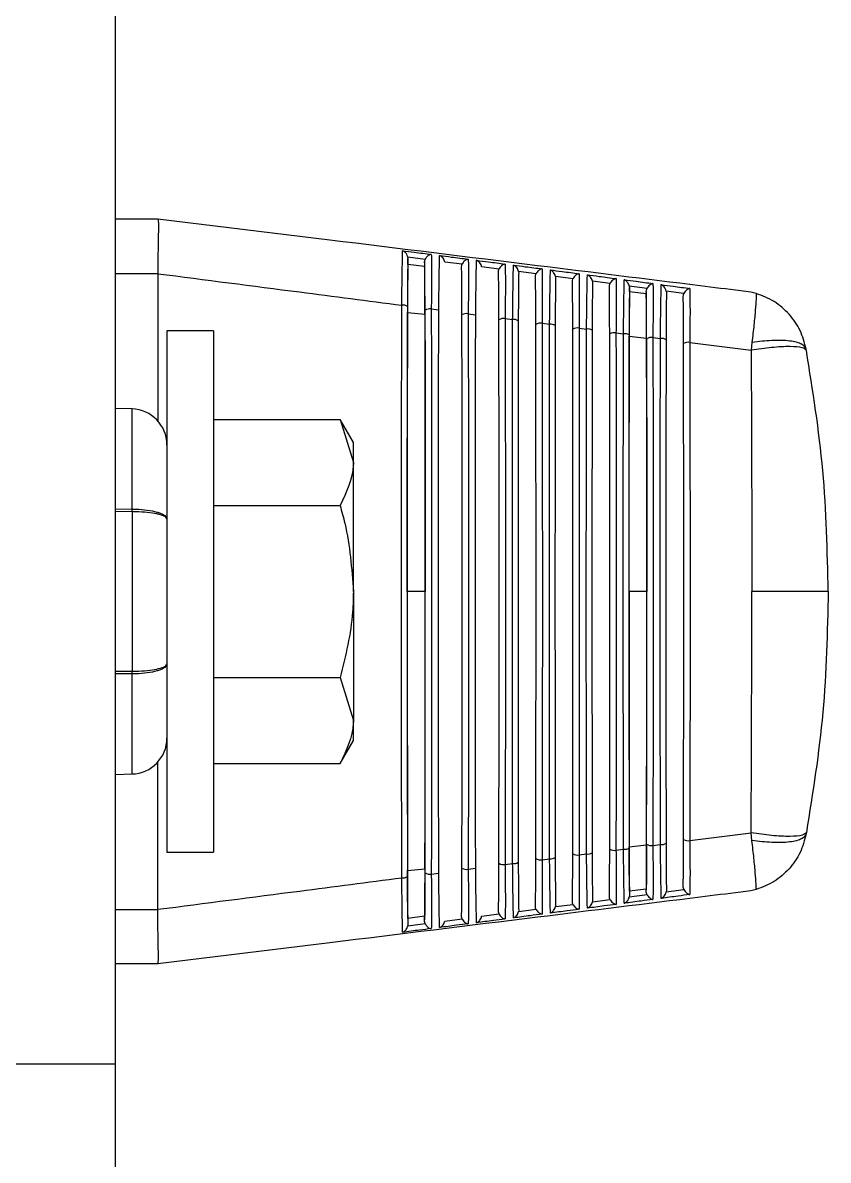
# Model space of a CAD drawing. Extents: x 8 to 113, y 1 to 87.
# Drawn here: x 110.706 to 112.058, y 35.864 to 37.773 of the extents above; entities that cross this region are included whole.
import ezdxf

# ---------------------------------------------------------------- set-up
doc = ezdxf.new("R2010")
doc.units = 0
doc.header["$MEASUREMENT"] = 0
doc.layers.add('OBJECT', color=7, linetype='CONTINUOUS')

msp = doc.modelspace()

# ---------------------------------------------------------------- linework, layer by layer
at = {"layer": 'OBJECT'}
for p, q in [((110.8607, 40.0032), (110.8607, 36.0256)), ((110.9327, 37.4432), (110.8607, 37.4432)), ((110.9327, 37.4432), (110.9327, 37.4432)), ((111.2213, 37.4078), (110.9327, 37.4432)), ((111.3811, 37.3754), (111.352, 37.3791)), ((111.3521, 37.3667), (111.3521, 37.3777)), ((111.3803, 37.3633), (111.3521, 37.3667)), ((111.3803, 37.3714), (111.3803, 37.3633)), ((111.4431, 37.3674), (111.414, 37.3711)), ((111.5052, 37.3593), (111.4759, 37.3631)), ((111.5672, 37.3512), (111.5379, 37.3551)), ((110.8607, 37.3517), (110.9327, 37.3517)), ((110.9327, 37.3517), (110.9327, 37.3515)), ((110.9327, 37.3515), (110.9327, 37.1042)), ((111.6293, 37.3431), (111.5999, 37.347)), ((111.6914, 37.3349), (111.6618, 37.3388)), ((111.7535, 37.3267), (111.7238, 37.3307)), ((111.7241, 37.3211), (111.7241, 37.3282)), ((111.7523, 37.3176), (111.7241, 37.3211)), ((111.7523, 37.3217), (111.7523, 37.3176)), ((111.8155, 37.3185), (111.7858, 37.3224)), ((111.9369, 37.3182), (111.9278, 37.3206)), ((111.9551, 37.3111), (111.9551, 37.3112)), ((111.3515, 37.2866), (111.3808, 37.2834)), ((111.3915, 37.2923), (111.404, 37.2907)), ((111.4535, 37.2843), (111.466, 37.2827)), ((111.5154, 37.2763), (111.528, 37.2747)), ((111.5774, 37.2683), (111.59, 37.2666)), ((111.6394, 37.2603), (111.652, 37.2586)), ((111.0257, 37.2557), (110.9477, 37.2557)), ((110.9477, 37.2557), (110.9477, 36.3807)), ((111.0257, 37.2557), (111.0257, 36.3807)), ((111.7014, 37.2522), (111.714, 37.2506)), ((111.7236, 37.2465), (111.7527, 37.2434)), ((111.7634, 37.2442), (111.776, 37.2426)), ((111.8254, 37.2362), (111.9283, 37.2229)), ((111.9297, 37.2361), (111.9283, 37.2229)), ((112.0211, 37.2225), (112.0206, 37.2249)), ((110.8893, 37.1245), (110.8607, 37.1252)), ((110.8893, 36.9565), (110.8893, 37.1245)), ((111.0257, 37.1069), (111.2384, 37.1069)), ((111.2607, 37.0682), (111.2384, 37.1069)), ((111.2384, 37.1069), (111.2607, 37.0347)), ((111.2607, 37.0347), (111.2607, 37.0682)), ((111.2607, 36.8182), (111.2607, 37.0347)), ((110.8607, 36.9567), (110.8893, 36.9565)), ((110.8893, 36.952), (110.8607, 36.9522)), ((110.8893, 36.952), (110.8893, 36.6845)), ((111.0257, 36.9626), (111.2384, 36.9626)), ((111.2607, 36.8182), (111.2607, 36.6017)), ((111.3813, 36.8182), (111.3511, 36.8182)), ((111.7531, 36.8182), (111.7233, 36.8182)), ((110.8607, 36.6843), (110.8893, 36.6845)), ((110.8893, 36.512), (110.8893, 36.6799)), ((111.0257, 36.6739), (111.2384, 36.6739)), ((111.2384, 36.6739), (111.2607, 36.6017)), ((111.2607, 36.5682), (111.2607, 36.6017)), ((111.2384, 36.5295), (111.2607, 36.5682)), ((110.9327, 36.285), (110.9327, 36.5323)), ((111.0257, 36.5295), (111.2384, 36.5295)), ((110.8607, 36.5112), (110.8893, 36.512)), ((111.8254, 36.4002), (111.9283, 36.4135)), ((111.9297, 36.4004), (111.9283, 36.4135)), ((112.0211, 36.414), (112.0206, 36.4115)), ((110.9477, 36.3807), (111.0257, 36.3807)), ((111.7014, 36.3842), (111.714, 36.3858)), ((111.7236, 36.39), (111.7527, 36.393)), ((111.7634, 36.3922), (111.776, 36.3938)), ((111.5154, 36.3602), (111.528, 36.3618)), ((111.5774, 36.3682), (111.59, 36.3698)), ((111.6394, 36.3762), (111.652, 36.3778)), ((111.3515, 36.3498), (111.3808, 36.3531)), ((111.3915, 36.3442), (111.404, 36.3458)), ((111.4535, 36.3522), (111.466, 36.3538)), ((111.9551, 36.3253), (111.9551, 36.3253)), ((111.7238, 36.3058), (111.7535, 36.3097)), ((111.7241, 36.3082), (111.7238, 36.3058)), ((111.7523, 36.3189), (111.7241, 36.3154)), ((111.7241, 36.3154), (111.7241, 36.3082)), ((111.7523, 36.3148), (111.7523, 36.3189)), ((111.7858, 36.314), (111.8155, 36.318)), ((111.7861, 36.3167), (111.7858, 36.314)), ((111.9369, 36.3182), (111.9278, 36.3159)), ((110.8607, 36.2848), (110.9327, 36.2848)), ((110.9327, 36.2848), (110.9327, 36.285)), ((111.5379, 36.2814), (111.5672, 36.2852)), ((111.5999, 36.2895), (111.6293, 36.2933)), ((111.6001, 36.2916), (111.5999, 36.2895)), ((111.6618, 36.2976), (111.6914, 36.3015)), ((111.6621, 36.2999), (111.6618, 36.2976)), ((111.3803, 36.2732), (111.3521, 36.2697)), ((111.3521, 36.2697), (111.3521, 36.2587)), ((111.3803, 36.265), (111.3803, 36.2732)), ((111.414, 36.2653), (111.4431, 36.2691)), ((111.4759, 36.2733), (111.5052, 36.2771)), ((111.5381, 36.2833), (111.5379, 36.2814)), ((111.352, 36.2573), (111.3811, 36.2611)), ((111.3521, 36.2587), (111.352, 36.2573)), ((111.2213, 36.2287), (110.9327, 36.1932)), ((110.9327, 36.1932), (110.8607, 36.1932)), ((110.9327, 36.1932), (110.9327, 36.1932)), ((110.6727, 36.0256), (110.8607, 36.0256)), ((110.8607, 36.0256), (110.8607, 35.8062))]:
    msp.add_line(p, q, dxfattribs=at)
at = {"layer": 'OBJECT', "flags": 128}
msp.add_lwpolyline([(110.8893, 36.6799), (110.8693, 36.6798), (110.8607, 36.6798)], dxfattribs=at)
at = {"layer": 'OBJECT'}
for centre, radius, start, end in [((111.3441, 37.286), 0.0128, 54.9638, 99.4388), ((111.3889, 37.2779), 0.0146, 79.8633, 122.9875), ((111.4509, 37.2697), 0.0148, 79.977, 122.5329), ((111.5129, 37.2615), 0.015, 80.0907, 122.0712), ((111.5301, 37.2615), 0.0133, 56.3729, 99.1654), ((111.5749, 37.2533), 0.0152, 80.2012, 121.616), ((111.5921, 37.2534), 0.0134, 56.8451, 99.0729), ((111.6368, 37.2451), 0.0154, 80.317, 121.1525), ((111.6541, 37.2452), 0.0136, 57.331, 98.9742), ((111.6988, 37.2369), 0.0156, 80.4314, 120.6864), ((111.7162, 37.237), 0.0138, 57.8149, 98.8744), ((111.7608, 37.2287), 0.0158, 80.554, 120.2117), ((111.7782, 37.2288), 0.014, 58.3041, 98.7733), ((111.8228, 37.2204), 0.016, 80.6785, 119.7347), ((110.8877, 37.0645), 0.06, 0, 88.5), ((110.5337, 36.9543), 0.3556, 359.6364, 0.3636), ((110.5337, 36.6822), 0.3556, 359.6364, 0.3636), ((110.8877, 36.572), 0.06, 271.5, 0), ((111.8228, 36.416), 0.016, 240.2616, 279.3253), ((111.6541, 36.3913), 0.0136, 261.0308, 302.664), ((111.6988, 36.3995), 0.0156, 239.3136, 279.5686), ((111.7162, 36.3995), 0.0138, 261.1256, 302.1851), ((111.7608, 36.4078), 0.0158, 239.7883, 279.446), ((111.7782, 36.4077), 0.014, 261.2267, 301.6959), ((111.5129, 36.3749), 0.015, 237.923, 279.9121), ((111.5301, 36.3749), 0.0133, 260.8346, 303.6271), ((111.5749, 36.3831), 0.0152, 238.3863, 279.7966), ((111.5921, 36.3831), 0.0134, 260.9271, 303.1549), ((111.6368, 36.3913), 0.0153, 238.8452, 279.6884), ((111.3889, 36.3585), 0.0146, 237.0184, 280.1309), ((111.4509, 36.3667), 0.0148, 237.4648, 280.0284), ((111.3441, 36.3504), 0.0128, 260.5612, 305.0362)]:
    msp.add_arc(centre, radius, start, end, dxfattribs=at)
for centre, major_axis, start_param, end_param in [((111.3703, 36.8182), (0, 2.2176), 1.353401, 1.788192), ((111.362, 36.8182), (0, 2.217), 4.497874, 4.926904), ((111.424, 36.8182), (0, 2.2137), 4.501238, 4.923539), ((111.486, 36.8182), (0, 2.2105), 4.504611, 4.920167), ((111.5563, 36.8182), (0, 2.2078), 1.363514, 1.778079), ((111.548, 36.8182), (0, 2.2072), 4.507992, 4.916786), ((111.6183, 36.8182), (0, 2.2046), 1.366901, 1.774692), ((111.61, 36.8182), (0, 2.204), 4.511381, 4.913397), ((111.6803, 36.8182), (0, 2.2013), 1.370296, 1.771297), ((111.672, 36.8182), (0, 2.2007), 4.514778, 4.91), ((111.7423, 36.8182), (0, 2.1981), 1.373699, 1.767893), ((111.734, 36.8182), (0, 2.1975), 4.518183, 4.906595), ((111.8043, 36.8182), (0, 2.1948), 1.377111, 1.764481), ((111.796, 36.8182), (0, 2.1942), 4.521597, 4.903181)]:
    msp.add_ellipse(centre, major_axis=major_axis, ratio=0.008727, start_param=start_param, end_param=end_param, dxfattribs=at)
for points, knots in [([(110.9327, 37.4432), (110.933, 37.4419), (110.9335, 37.4391), (110.9334, 37.4183), (110.9326, 37.3886), (110.9327, 37.3637), (110.9327, 37.3517)], [0, 0, 0, 0, 0.253584, 0.507164, 0.760847, 1, 1, 1, 1]), ([(111.9278, 37.3206), (111.9221, 37.3213), (111.8937, 37.3248), (111.7743, 37.3396), (111.5445, 37.368), (111.3374, 37.3935), (111.2213, 37.4078)], [0, 0, 0, 0, 0.024148, 0.120739, 0.507103, 1, 1, 1, 1]), ([(111.3419, 37.2987), (111.342, 37.3051), (111.3422, 37.3246), (111.3427, 37.3538), (111.343, 37.3768), (111.3433, 37.3867), (111.3434, 37.3894), (111.3434, 37.3901)], [0, 0, 0, 0, 0.1473771, 0.4444966, 0.7411547, 0.9402224, 1, 1, 1, 1]), ([(111.3434, 37.3901), (111.35, 37.3892), (111.366, 37.3872), (111.3821, 37.3851), (111.3915, 37.3839)], [0, 0, 0, 0, 0.412558, 1, 1, 1, 1]), ([(111.352, 37.3791), (111.3518, 37.3802), (111.3512, 37.3826), (111.3492, 37.386), (111.3465, 37.3886), (111.3444, 37.3897), (111.3434, 37.3901), (111.3434, 37.3901)], [0, 0, 0, 0, 0.192784, 0.429644, 0.749307, 0.992251, 1, 1, 1, 1]), ([(111.3521, 37.3777), (111.352, 37.3729), (111.3518, 37.3631), (111.3515, 37.3343), (111.3515, 37.3096), (111.3514, 37.2965)], [0, 0, 0, 0, 0.3208634, 0.6416822, 1, 1, 1, 1]), ([(111.352, 37.3791), (111.352, 37.3791), (111.352, 37.3787), (111.3521, 37.3782), (111.3521, 37.3777)], [0, 0, 0, 0, 0.020415, 1, 1, 1, 1]), ([(111.3803, 37.3714), (111.3804, 37.3726), (111.3805, 37.374), (111.381, 37.3753), (111.3811, 37.3754)], [0, 0, 0, 0, 0.904066, 1, 1, 1, 1]), ([(111.3915, 37.3839), (111.3914, 37.3839), (111.3903, 37.3837), (111.388, 37.383), (111.3849, 37.381), (111.3825, 37.3783), (111.3815, 37.3764), (111.3811, 37.3754)], [0, 0, 0, 0, 0.007981, 0.2991024, 0.6029171, 0.8007069, 1, 1, 1, 1]), ([(111.3915, 37.3839), (111.3915, 37.3832), (111.3916, 37.3809), (111.3917, 37.3724), (111.3918, 37.3522), (111.3917, 37.3224), (111.3915, 37.3009), (111.3915, 37.2923)], [0, 0, 0, 0, 0.059552, 0.208065, 0.505163, 0.802607, 1, 1, 1, 1]), ([(111.404, 37.2907), (111.404, 37.2971), (111.4043, 37.3166), (111.4047, 37.3459), (111.4051, 37.3687), (111.4053, 37.3786), (111.4054, 37.3814), (111.4054, 37.3821)], [0, 0, 0, 0, 0.148954, 0.44926, 0.7491, 0.940502, 1, 1, 1, 1]), ([(111.4054, 37.3821), (111.412, 37.3812), (111.428, 37.3791), (111.4441, 37.377), (111.4535, 37.3758)], [0, 0, 0, 0, 0.412524, 1, 1, 1, 1]), ([(111.414, 37.3711), (111.4137, 37.3722), (111.4132, 37.3746), (111.411, 37.3781), (111.4084, 37.3806), (111.4063, 37.3817), (111.4054, 37.382), (111.4054, 37.3821)], [0, 0, 0, 0, 0.197186, 0.440794, 0.768921, 0.992186, 1, 1, 1, 1]), ([(111.4535, 37.3758), (111.4534, 37.3758), (111.4524, 37.3757), (111.4501, 37.375), (111.4471, 37.373), (111.4446, 37.3703), (111.4436, 37.3684), (111.4431, 37.3674)], [0, 0, 0, 0, 0.008059, 0.282723, 0.5938, 0.796114, 1, 1, 1, 1]), ([(111.4535, 37.3758), (111.4535, 37.3751), (111.4536, 37.3727), (111.4537, 37.3639), (111.4538, 37.3433), (111.4537, 37.3135), (111.4535, 37.2924), (111.4535, 37.2843)], [0, 0, 0, 0, 0.059276, 0.209421, 0.509831, 0.810599, 1, 1, 1, 1]), ([(111.466, 37.2827), (111.466, 37.2891), (111.4663, 37.3087), (111.4667, 37.3379), (111.4671, 37.3606), (111.4673, 37.3705), (111.4674, 37.3733), (111.4674, 37.374)], [0, 0, 0, 0, 0.150604, 0.454245, 0.75741, 0.940779, 1, 1, 1, 1]), ([(111.4674, 37.374), (111.474, 37.3731), (111.49, 37.3711), (111.5061, 37.369), (111.5155, 37.3677)], [0, 0, 0, 0, 0.412499, 1, 1, 1, 1]), ([(111.4759, 37.3631), (111.4757, 37.3642), (111.4751, 37.3667), (111.4729, 37.3701), (111.4702, 37.3726), (111.4682, 37.3737), (111.4674, 37.374), (111.4674, 37.374)], [0, 0, 0, 0, 0.201833, 0.452548, 0.789383, 0.992118, 1, 1, 1, 1]), ([(111.3521, 37.3667), (111.352, 37.3592), (111.3518, 37.3441), (111.3516, 37.3141), (111.3516, 37.2939), (111.3515, 37.2866)], [0, 0, 0, 0, 0.390005, 0.779955, 1, 1, 1, 1]), ([(111.381, 37.2902), (111.3809, 37.302), (111.3809, 37.3258), (111.3806, 37.3553), (111.3804, 37.366), (111.3803, 37.3714)], [0, 0, 0, 0, 0.327832, 0.655734, 1, 1, 1, 1]), ([(111.3808, 37.2834), (111.3808, 37.2963), (111.3807, 37.3222), (111.3805, 37.3486), (111.3804, 37.3595), (111.3803, 37.3633)], [0, 0, 0, 0, 0.396562, 0.793191, 1, 1, 1, 1]), ([(111.4423, 37.3632), (111.4424, 37.3645), (111.4425, 37.3659), (111.4431, 37.3672), (111.4431, 37.3674)], [0, 0, 0, 0, 0.873723, 1, 1, 1, 1]), ([(111.4429, 37.2822), (111.4429, 37.2941), (111.4428, 37.3178), (111.4426, 37.3471), (111.4424, 37.3578), (111.4423, 37.3632)], [0, 0, 0, 0, 0.331872, 0.663816, 1, 1, 1, 1]), ([(111.5043, 37.355), (111.5044, 37.3562), (111.5045, 37.3577), (111.5051, 37.3591), (111.5052, 37.3593)], [0, 0, 0, 0, 0.845417, 1, 1, 1, 1]), ([(111.5049, 37.2742), (111.5049, 37.2861), (111.5048, 37.3099), (111.5046, 37.3389), (111.5044, 37.3497), (111.5043, 37.355)], [0, 0, 0, 0, 0.336122, 0.672317, 1, 1, 1, 1]), ([(111.5155, 37.3677), (111.5154, 37.3677), (111.5147, 37.3676), (111.5126, 37.3671), (111.5097, 37.3653), (111.5068, 37.3625), (111.5057, 37.3603), (111.5052, 37.3593)], [0, 0, 0, 0, 0.008151, 0.206913, 0.537757, 0.791264, 1, 1, 1, 1]), ([(111.5155, 37.3677), (111.5155, 37.367), (111.5156, 37.3645), (111.5157, 37.3553), (111.5158, 37.3344), (111.5157, 37.3047), (111.5155, 37.284), (111.5154, 37.2763)], [0, 0, 0, 0, 0.059002, 0.210856, 0.514734, 0.818981, 1, 1, 1, 1]), ([(111.528, 37.2747), (111.5281, 37.2811), (111.5283, 37.3007), (111.5287, 37.33), (111.5291, 37.3524), (111.5293, 37.3623), (111.5294, 37.3652), (111.5294, 37.3659)], [0, 0, 0, 0, 0.1523344, 0.4594619, 0.7661097, 0.9410542, 1, 1, 1, 1]), ([(111.5294, 37.3659), (111.536, 37.365), (111.552, 37.3629), (111.5681, 37.3608), (111.5775, 37.3596)], [0, 0, 0, 0, 0.4124608, 1, 1, 1, 1]), ([(111.5379, 37.3551), (111.5376, 37.3562), (111.537, 37.3586), (111.5347, 37.3622), (111.5321, 37.3646), (111.5301, 37.3656), (111.5294, 37.3659), (111.5294, 37.3659)], [0, 0, 0, 0, 0.2067549, 0.4649306, 0.8107333, 0.9920503, 1, 1, 1, 1]), ([(111.5381, 37.3532), (111.538, 37.3477), (111.5378, 37.3369), (111.5376, 37.3079), (111.5375, 37.2844), (111.5375, 37.2726)], [0, 0, 0, 0, 0.333137, 0.666223, 1, 1, 1, 1]), ([(111.5379, 37.3551), (111.5379, 37.3549), (111.538, 37.3543), (111.5381, 37.3537), (111.5381, 37.3532)], [0, 0, 0, 0, 0.2142359, 1, 1, 1, 1]), ([(111.5775, 37.3596), (111.5774, 37.3596), (111.5768, 37.3595), (111.5748, 37.359), (111.5719, 37.3573), (111.569, 37.3545), (111.5678, 37.3522), (111.5672, 37.3512)], [0, 0, 0, 0, 0.0082328, 0.187014, 0.5256428, 0.7861956, 1, 1, 1, 1]), ([(111.5775, 37.3596), (111.5775, 37.3589), (111.5776, 37.3562), (111.5777, 37.3467), (111.5777, 37.3254), (111.5776, 37.2958), (111.5775, 37.2755), (111.5774, 37.2683)], [0, 0, 0, 0, 0.058731, 0.212374, 0.519887, 0.827778, 1, 1, 1, 1]), ([(111.59, 37.2666), (111.5901, 37.2731), (111.5903, 37.2927), (111.5907, 37.3221), (111.5911, 37.3443), (111.5913, 37.3542), (111.5914, 37.357), (111.5914, 37.3578)], [0, 0, 0, 0, 0.1541427, 0.4649256, 0.7752224, 0.9413264, 1, 1, 1, 1]), ([(111.5914, 37.3578), (111.598, 37.3569), (111.614, 37.3548), (111.6301, 37.3527), (111.6395, 37.3514)], [0, 0, 0, 0, 0.41243, 1, 1, 1, 1]), ([(111.5999, 37.347), (111.5996, 37.3481), (111.5989, 37.3506), (111.5965, 37.3542), (111.5939, 37.3565), (111.592, 37.3575), (111.5914, 37.3578), (111.5914, 37.3578)], [0, 0, 0, 0, 0.211945, 0.477994, 0.832959, 0.991973, 1, 1, 1, 1]), ([(110.9327, 37.3515), (111.012, 37.3413), (111.1484, 37.3237), (111.2848, 37.306), (111.3419, 37.2987)], [0, 0, 0, 0, 0.58145, 1, 1, 1, 1]), ([(111.5663, 37.3467), (111.5664, 37.348), (111.5666, 37.3495), (111.5671, 37.351), (111.5672, 37.3512)], [0, 0, 0, 0, 0.819079, 1, 1, 1, 1]), ([(111.5669, 37.2662), (111.5669, 37.2781), (111.5668, 37.302), (111.5666, 37.3306), (111.5664, 37.3415), (111.5663, 37.3467)], [0, 0, 0, 0, 0.340602, 0.681277, 1, 1, 1, 1]), ([(111.6001, 37.3449), (111.6, 37.3393), (111.5998, 37.328), (111.5996, 37.299), (111.5995, 37.2759), (111.5995, 37.2646)], [0, 0, 0, 0, 0.3376753, 0.675297, 1, 1, 1, 1]), ([(111.5999, 37.347), (111.5999, 37.3468), (111.6, 37.3461), (111.6001, 37.3454), (111.6001, 37.3449)], [0, 0, 0, 0, 0.257499, 1, 1, 1, 1]), ([(111.6283, 37.3384), (111.6284, 37.3397), (111.6286, 37.3413), (111.6292, 37.3428), (111.6293, 37.3431)], [0, 0, 0, 0, 0.794527, 1, 1, 1, 1]), ([(111.6289, 37.2583), (111.6289, 37.2702), (111.6288, 37.294), (111.6286, 37.3224), (111.6284, 37.3333), (111.6283, 37.3384)], [0, 0, 0, 0, 0.345326, 0.690724, 1, 1, 1, 1]), ([(111.6395, 37.3514), (111.6394, 37.3514), (111.6388, 37.3513), (111.6369, 37.3508), (111.6341, 37.3492), (111.6311, 37.3464), (111.6299, 37.3441), (111.6293, 37.3431)], [0, 0, 0, 0, 0.0083397, 0.1664076, 0.5129726, 0.7808605, 1, 1, 1, 1]), ([(111.6395, 37.3514), (111.6395, 37.3507), (111.6396, 37.3478), (111.6397, 37.3381), (111.6397, 37.3163), (111.6396, 37.2869), (111.6395, 37.2671), (111.6394, 37.2603)], [0, 0, 0, 0, 0.058464, 0.213982, 0.525308, 0.837022, 1, 1, 1, 1]), ([(111.652, 37.2586), (111.6521, 37.2651), (111.6523, 37.2847), (111.6527, 37.3142), (111.6531, 37.3361), (111.6533, 37.346), (111.6534, 37.3488), (111.6534, 37.3496)], [0, 0, 0, 0, 0.156042, 0.470659, 0.784782, 0.941595, 1, 1, 1, 1]), ([(111.6534, 37.3496), (111.66, 37.3487), (111.676, 37.3466), (111.6921, 37.3445), (111.7015, 37.3432)], [0, 0, 0, 0, 0.412395, 1, 1, 1, 1]), ([(111.6618, 37.3388), (111.6615, 37.34), (111.6608, 37.3425), (111.6584, 37.3461), (111.6558, 37.3484), (111.6539, 37.3494), (111.6534, 37.3496), (111.6534, 37.3496)], [0, 0, 0, 0, 0.217462, 0.491763, 0.856162, 0.991897, 1, 1, 1, 1]), ([(111.6621, 37.3366), (111.662, 37.3308), (111.6618, 37.3191), (111.6616, 37.2901), (111.6615, 37.2675), (111.6615, 37.2566)], [0, 0, 0, 0, 0.342466, 0.684876, 1, 1, 1, 1]), ([(111.6618, 37.3388), (111.6619, 37.3386), (111.662, 37.3379), (111.662, 37.3371), (111.6621, 37.3366)], [0, 0, 0, 0, 0.29357, 1, 1, 1, 1]), ([(111.6903, 37.3301), (111.6904, 37.3314), (111.6906, 37.3331), (111.6912, 37.3346), (111.6914, 37.3349)], [0, 0, 0, 0, 0.771753, 1, 1, 1, 1]), ([(111.7015, 37.3432), (111.7014, 37.3432), (111.7009, 37.3431), (111.6991, 37.3426), (111.6963, 37.3411), (111.6932, 37.3382), (111.692, 37.336), (111.6914, 37.3349)], [0, 0, 0, 0, 0.008435, 0.145045, 0.499687, 0.77523, 1, 1, 1, 1]), ([(111.7015, 37.3432), (111.7015, 37.3424), (111.7016, 37.3395), (111.7017, 37.3294), (111.7017, 37.3073), (111.7016, 37.2779), (111.7015, 37.2586), (111.7014, 37.2522)], [0, 0, 0, 0, 0.058197, 0.215686, 0.531013, 0.846742, 1, 1, 1, 1]), ([(111.714, 37.2506), (111.7141, 37.2571), (111.7143, 37.2767), (111.7147, 37.3062), (111.7151, 37.328), (111.7153, 37.3378), (111.7154, 37.3406), (111.7154, 37.3414)], [0, 0, 0, 0, 0.158036, 0.476676, 0.794816, 0.94186, 1, 1, 1, 1]), ([(111.7154, 37.3414), (111.722, 37.3405), (111.738, 37.3384), (111.7541, 37.3362), (111.7635, 37.335)], [0, 0, 0, 0, 0.412358, 1, 1, 1, 1]), ([(111.7238, 37.3307), (111.7235, 37.3318), (111.7227, 37.3344), (111.7202, 37.338), (111.7176, 37.3402), (111.7159, 37.3412), (111.7154, 37.3414), (111.7154, 37.3414)], [0, 0, 0, 0, 0.22327, 0.506267, 0.88029, 0.991786, 1, 1, 1, 1]), ([(111.7635, 37.335), (111.7634, 37.335), (111.763, 37.3349), (111.7613, 37.3344), (111.7585, 37.3329), (111.7554, 37.33), (111.7541, 37.3278), (111.7535, 37.3267)], [0, 0, 0, 0, 0.008542, 0.122923, 0.485792, 0.769311, 1, 1, 1, 1]), ([(111.7635, 37.335), (111.7635, 37.3341), (111.7636, 37.3311), (111.7637, 37.3207), (111.7637, 37.2981), (111.7636, 37.2689), (111.7634, 37.2501), (111.7634, 37.2442)], [0, 0, 0, 0, 0.0579362, 0.2174947, 0.53703, 0.8569756, 1, 1, 1, 1]), ([(111.6909, 37.2503), (111.6908, 37.2622), (111.6908, 37.2861), (111.6906, 37.3141), (111.6904, 37.325), (111.6903, 37.3301)], [0, 0, 0, 0, 0.3503156, 0.7007065, 1, 1, 1, 1]), ([(111.7241, 37.3282), (111.724, 37.3222), (111.7238, 37.3102), (111.7236, 37.2812), (111.7235, 37.259), (111.7235, 37.2487)], [0, 0, 0, 0, 0.34753, 0.695002, 1, 1, 1, 1]), ([(111.7241, 37.3211), (111.724, 37.3122), (111.7238, 37.2946), (111.7237, 37.2662), (111.7237, 37.2498), (111.7236, 37.2465)], [0, 0, 0, 0, 0.442846, 0.885629, 1, 1, 1, 1]), ([(111.7238, 37.3307), (111.7239, 37.3304), (111.724, 37.3296), (111.724, 37.3288), (111.7241, 37.3282)], [0, 0, 0, 0, 0.324157, 1, 1, 1, 1]), ([(111.7523, 37.3217), (111.7524, 37.323), (111.7526, 37.3247), (111.7533, 37.3263), (111.7535, 37.3267)], [0, 0, 0, 0, 0.750473, 1, 1, 1, 1]), ([(111.7529, 37.2423), (111.7528, 37.2543), (111.7528, 37.2782), (111.7526, 37.3058), (111.7524, 37.3168), (111.7523, 37.3217)], [0, 0, 0, 0, 0.355594, 0.711265, 1, 1, 1, 1]), ([(111.7527, 37.2434), (111.7527, 37.2549), (111.7526, 37.2795), (111.7525, 37.3038), (111.7523, 37.3148), (111.7523, 37.3176)], [0, 0, 0, 0, 0.398444, 0.849042, 1, 1, 1, 1]), ([(111.776, 37.2426), (111.7761, 37.2491), (111.7763, 37.2687), (111.7767, 37.2983), (111.7771, 37.3198), (111.7773, 37.3295), (111.7774, 37.3323), (111.7774, 37.3331)], [0, 0, 0, 0, 0.16013, 0.483001, 0.805362, 0.942124, 1, 1, 1, 1]), ([(111.7774, 37.3331), (111.784, 37.3322), (111.8, 37.3301), (111.8161, 37.3279), (111.8255, 37.3267)], [0, 0, 0, 0, 0.412318, 1, 1, 1, 1]), ([(111.7858, 37.3224), (111.7854, 37.3236), (111.7846, 37.3262), (111.782, 37.3299), (111.7794, 37.332), (111.7778, 37.3329), (111.7774, 37.3331), (111.7774, 37.3331)], [0, 0, 0, 0, 0.229449, 0.521602, 0.905435, 0.991712, 1, 1, 1, 1]), ([(111.7861, 37.3198), (111.786, 37.3136), (111.7858, 37.3012), (111.7856, 37.2722), (111.7855, 37.2505), (111.7855, 37.2407)], [0, 0, 0, 0, 0.352893, 0.705725, 1, 1, 1, 1]), ([(111.7858, 37.3224), (111.7858, 37.3221), (111.786, 37.3213), (111.786, 37.3204), (111.7861, 37.3198)], [0, 0, 0, 0, 0.349878, 1, 1, 1, 1]), ([(111.8143, 37.3132), (111.8144, 37.3146), (111.8146, 37.3164), (111.8153, 37.318), (111.8155, 37.3185)], [0, 0, 0, 0, 0.730749, 1, 1, 1, 1]), ([(111.8255, 37.3267), (111.8254, 37.3267), (111.8251, 37.3266), (111.8234, 37.3261), (111.8207, 37.3247), (111.8175, 37.3218), (111.8162, 37.3195), (111.8155, 37.3185)], [0, 0, 0, 0, 0.008654, 0.099988, 0.471215, 0.763091, 1, 1, 1, 1]), ([(111.8255, 37.3267), (111.8255, 37.3258), (111.8255, 37.3226), (111.8256, 37.3119), (111.8257, 37.2889), (111.8256, 37.2599), (111.8254, 37.2415), (111.8254, 37.2362)], [0, 0, 0, 0, 0.057678, 0.219413, 0.543377, 0.867765, 1, 1, 1, 1]), ([(111.9369, 37.3182), (111.9369, 37.3155), (111.9369, 37.3101), (111.9354, 37.2913), (111.9331, 37.2666), (111.9308, 37.2463), (111.9297, 37.2361)], [0, 0, 0, 0, 0.2499997, 0.4999993, 0.7500001, 1, 1, 1, 1]), ([(112.0206, 37.2249), (112.0178, 37.2356), (112.0121, 37.2569), (111.9929, 37.2843), (111.9678, 37.3063), (111.9472, 37.3142), (111.9369, 37.3182)], [0, 0, 0, 0, 0.250001, 0.499999, 0.750001, 1, 1, 1, 1]), ([(111.3419, 36.3378), (111.3419, 36.3443), (111.3419, 36.3769), (111.3416, 36.5146), (111.3414, 36.7391), (111.3415, 37.0293), (111.3418, 37.2089), (111.3419, 37.2987)], [0, 0, 0, 0, 0.0206636, 0.1033312, 0.4348087, 0.7174044, 1, 1, 1, 1]), ([(111.8149, 37.2343), (111.8148, 37.2463), (111.8148, 37.2702), (111.8146, 37.2975), (111.8144, 37.3084), (111.8143, 37.3132)], [0, 0, 0, 0, 0.361187, 0.722454, 1, 1, 1, 1]), ([(111.3511, 36.8182), (111.3511, 36.897), (111.3512, 37.0545), (111.3514, 37.2093), (111.3515, 37.2866)], [0, 0, 0, 0, 0.500491, 1, 1, 1, 1]), ([(111.3808, 37.2834), (111.381, 37.1901), (111.3812, 37.0362), (111.3813, 36.8798), (111.3813, 36.8182)], [0, 0, 0, 0, 0.605765, 1, 1, 1, 1]), ([(111.3915, 37.2923), (111.3915, 37.2858), (111.3915, 37.2532), (111.3918, 37.1153), (111.392, 36.893), (111.3919, 36.6072), (111.3916, 36.4318), (111.3915, 36.3442)], [0, 0, 0, 0, 0.020946, 0.104745, 0.44076, 0.72038, 1, 1, 1, 1]), ([(111.404, 36.3458), (111.4039, 36.3523), (111.4039, 36.3849), (111.4037, 36.5228), (111.4035, 36.7446), (111.4035, 37.0293), (111.4038, 37.2035), (111.404, 37.2907)], [0, 0, 0, 0, 0.021019, 0.105106, 0.44228, 0.72114, 1, 1, 1, 1]), ([(111.4535, 37.2843), (111.4535, 37.2778), (111.4535, 37.2451), (111.4538, 37.1072), (111.4539, 36.8875), (111.4539, 36.6072), (111.4536, 36.4372), (111.4535, 36.3522)], [0, 0, 0, 0, 0.021311, 0.106568, 0.448432, 0.724216, 1, 1, 1, 1]), ([(111.466, 36.3538), (111.466, 36.3603), (111.4659, 36.3929), (111.4657, 36.5309), (111.4655, 36.7501), (111.4656, 37.0292), (111.4658, 37.1982), (111.466, 37.2827)], [0, 0, 0, 0, 0.021386, 0.106942, 0.450009, 0.725004, 1, 1, 1, 1]), ([(111.5154, 37.2763), (111.5155, 37.2697), (111.5155, 37.2371), (111.5157, 37.0991), (111.5159, 36.882), (111.5158, 36.6073), (111.5156, 36.4425), (111.5154, 36.3602)], [0, 0, 0, 0, 0.0216885, 0.1084547, 0.456373, 0.7281864, 1, 1, 1, 1]), ([(111.528, 36.3618), (111.528, 36.3683), (111.5279, 36.401), (111.5277, 36.539), (111.5275, 36.7555), (111.5276, 37.0292), (111.5279, 37.1928), (111.528, 37.2747)], [0, 0, 0, 0, 0.021766, 0.108843, 0.45801, 0.729005, 1, 1, 1, 1]), ([(111.5774, 37.2683), (111.5774, 37.2617), (111.5775, 37.2291), (111.5777, 37.0909), (111.5779, 36.8765), (111.5778, 36.6073), (111.5776, 36.4479), (111.5774, 36.3682)], [0, 0, 0, 0, 0.022079, 0.110409, 0.464597, 0.732299, 1, 1, 1, 1]), ([(111.59, 36.3698), (111.59, 36.3763), (111.5899, 36.409), (111.5897, 36.5471), (111.5896, 36.761), (111.5896, 37.0291), (111.5899, 37.1875), (111.59, 37.2666)], [0, 0, 0, 0, 0.02216, 0.110812, 0.466297, 0.733148, 1, 1, 1, 1]), ([(111.6394, 37.2603), (111.6394, 37.2537), (111.6395, 37.221), (111.6397, 37.0828), (111.6398, 36.871), (111.6398, 36.6074), (111.6395, 36.4533), (111.6394, 36.3762)], [0, 0, 0, 0, 0.022484, 0.112433, 0.473119, 0.73656, 1, 1, 1, 1]), ([(111.652, 36.3778), (111.652, 36.3844), (111.6519, 36.417), (111.6517, 36.5553), (111.6516, 36.7665), (111.6517, 37.0291), (111.6519, 37.1821), (111.652, 37.2586)], [0, 0, 0, 0, 0.022568, 0.112852, 0.474885, 0.737443, 1, 1, 1, 1]), ([(111.7014, 37.2522), (111.7014, 37.2457), (111.7015, 37.213), (111.7017, 37.0747), (111.7018, 36.8656), (111.7017, 36.6074), (111.7015, 36.4586), (111.7014, 36.3842)], [0, 0, 0, 0, 0.022904, 0.114532, 0.481956, 0.740978, 1, 1, 1, 1]), ([(111.714, 36.3858), (111.714, 36.3924), (111.714, 36.4251), (111.7138, 36.5634), (111.7136, 36.772), (111.7137, 37.029), (111.7139, 37.1767), (111.714, 37.2506)], [0, 0, 0, 0, 0.022991, 0.114969, 0.483793, 0.741896, 1, 1, 1, 1]), ([(111.7233, 36.8182), (111.7233, 36.8774), (111.7233, 37.0212), (111.7235, 37.163), (111.7236, 37.2465)], [0, 0, 0, 0, 0.411755, 1, 1, 1, 1]), ([(111.7527, 37.2434), (111.7529, 37.149), (111.7531, 37.0081), (111.7531, 36.8654), (111.7531, 36.8182)], [0, 0, 0, 0, 0.669469, 1, 1, 1, 1]), ([(111.7634, 37.2442), (111.7634, 37.2377), (111.7635, 37.205), (111.7637, 37.0666), (111.7638, 36.8601), (111.7637, 36.6075), (111.7635, 36.464), (111.7634, 36.3922)], [0, 0, 0, 0, 0.023339, 0.116711, 0.491126, 0.745563, 1, 1, 1, 1]), ([(111.776, 36.3938), (111.776, 36.4004), (111.776, 36.4331), (111.7758, 36.5715), (111.7756, 36.7775), (111.7757, 37.029), (111.7759, 37.1714), (111.776, 37.2426)], [0, 0, 0, 0, 0.02343, 0.117164, 0.493038, 0.746519, 1, 1, 1, 1]), ([(112.0206, 37.2249), (112.0189, 37.2279), (112.0153, 37.234), (111.9942, 37.2391), (111.9644, 37.2403), (111.941, 37.2374), (111.9297, 37.2361)], [0, 0, 0, 0, 0.241561, 0.499999, 0.758437, 1, 1, 1, 1]), ([(111.8254, 37.2362), (111.8254, 37.2297), (111.8254, 37.1969), (111.8256, 37.0585), (111.8258, 36.8546), (111.8257, 36.6075), (111.8255, 36.4693), (111.8254, 36.4002)], [0, 0, 0, 0, 0.023792, 0.118973, 0.500647, 0.750324, 1, 1, 1, 1]), ([(112.0211, 37.2225), (112.0195, 37.2243), (112.0162, 37.228), (111.9947, 37.2297), (111.9641, 37.2282), (111.94, 37.2246), (111.9283, 37.2229)], [0, 0, 0, 0, 0.24117, 0.5, 0.758829, 1, 1, 1, 1]), ([(111.9283, 37.2229), (111.9286, 37.1564), (111.9292, 37.0224), (111.9293, 36.8866), (111.9293, 36.8182)], [0, 0, 0, 0, 0.496376, 1, 1, 1, 1]), ([(112.0577, 36.8182), (112.0562, 36.886), (112.0531, 37.0216), (112.0317, 37.1555), (112.0211, 37.2225)], [0, 0, 0, 0, 0.5, 1, 1, 1, 1]), ([(111.2607, 37.0347), (111.2607, 37.033), (111.2604, 37.0086), (111.249, 36.9848), (111.2384, 36.9626)], [0, 0, 0, 0, 0.070213, 1, 1, 1, 1]), ([(110.8893, 36.9565), (110.8914, 36.9565), (110.9002, 36.9563), (110.9153, 36.955), (110.9273, 36.9526), (110.9373, 36.9496), (110.9451, 36.9458), (110.9477, 36.9416), (110.9477, 36.9395), (110.9477, 36.9395)], [0, 0, 0, 0, 0.069183, 0.283874, 0.497975, 0.542439, 0.769066, 0.9953, 1, 1, 1, 1]), ([(110.9477, 36.9395), (110.9477, 36.9395), (110.9477, 36.9398), (110.9476, 36.9404), (110.9469, 36.9419), (110.9438, 36.9446), (110.9373, 36.9469), (110.9273, 36.9491), (110.9153, 36.9509), (110.9002, 36.9519), (110.8914, 36.952), (110.8893, 36.952)], [0, 0, 0, 0, 0.0046982, 0.0398693, 0.0943381, 0.2315795, 0.4579638, 0.5023819, 0.7162911, 0.9308515, 1, 1, 1, 1]), ([(111.2384, 36.9626), (111.2411, 36.9526), (111.2543, 36.9056), (111.2579, 36.8568), (111.2607, 36.8182)], [0, 0, 0, 0, 0.211002, 1, 1, 1, 1]), ([(111.2607, 36.8182), (111.2604, 36.8069), (111.2594, 36.7581), (111.2475, 36.7105), (111.2384, 36.6739)], [0, 0, 0, 0, 0.2318492, 1, 1, 1, 1]), ([(111.3511, 36.8182), (111.3511, 36.7394), (111.3512, 36.5819), (111.3514, 36.4271), (111.3515, 36.3498)], [0, 0, 0, 0, 0.500491, 1, 1, 1, 1]), ([(111.3808, 36.3531), (111.381, 36.4463), (111.3812, 36.6003), (111.3813, 36.7566), (111.3813, 36.8182)], [0, 0, 0, 0, 0.605766, 1, 1, 1, 1]), ([(111.7233, 36.8182), (111.7233, 36.759), (111.7233, 36.6153), (111.7235, 36.4734), (111.7236, 36.39)], [0, 0, 0, 0, 0.411755, 1, 1, 1, 1]), ([(111.7527, 36.393), (111.7529, 36.4874), (111.7531, 36.6284), (111.7531, 36.7711), (111.7531, 36.8182)], [0, 0, 0, 0, 0.669469, 1, 1, 1, 1]), ([(111.9283, 36.4135), (111.9286, 36.4801), (111.9292, 36.6141), (111.9293, 36.7498), (111.9293, 36.8182)], [0, 0, 0, 0, 0.496376, 1, 1, 1, 1]), ([(112.0577, 36.8182), (112.0559, 36.8182), (112.0523, 36.8182), (112.0228, 36.8182), (111.9798, 36.8182), (111.9457, 36.8182), (111.9293, 36.8182)], [0, 0, 0, 0, 0.240773, 0.5, 0.759226, 1, 1, 1, 1]), ([(112.0577, 36.8182), (112.0562, 36.7504), (112.0531, 36.6148), (112.0317, 36.4809), (112.0211, 36.414)], [0, 0, 0, 0, 0.5, 1, 1, 1, 1]), ([(110.9477, 36.697), (110.9477, 36.6969), (110.9477, 36.6948), (110.9451, 36.6907), (110.9373, 36.6869), (110.9273, 36.6838), (110.9153, 36.6814), (110.9002, 36.6801), (110.8914, 36.68), (110.8893, 36.6799)], [0, 0, 0, 0, 0.0046997, 0.2309337, 0.4575607, 0.5020059, 0.7161077, 0.9308008, 1, 1, 1, 1]), ([(110.8893, 36.6845), (110.8914, 36.6845), (110.9002, 36.6846), (110.9153, 36.6855), (110.9273, 36.6873), (110.9373, 36.6896), (110.9438, 36.6919), (110.9469, 36.6945), (110.9476, 36.696), (110.9477, 36.6967), (110.9477, 36.6969), (110.9477, 36.697)], [0, 0, 0, 0, 0.069164, 0.283727, 0.497637, 0.542036, 0.76842, 0.905662, 0.960131, 0.995302, 1, 1, 1, 1]), ([(111.2607, 36.6017), (111.2607, 36.6), (111.2604, 36.5756), (111.249, 36.5518), (111.2384, 36.5295)], [0, 0, 0, 0, 0.070214, 1, 1, 1, 1]), ([(111.8143, 36.3232), (111.8144, 36.3296), (111.8146, 36.3424), (111.8148, 36.3714), (111.8148, 36.3927), (111.8149, 36.4021)], [0, 0, 0, 0, 0.357963, 0.715855, 1, 1, 1, 1]), ([(111.8254, 36.4002), (111.8254, 36.3937), (111.8256, 36.3741), (111.8257, 36.3444), (111.8256, 36.323), (111.8255, 36.3133), (111.8255, 36.3106), (111.8255, 36.3098)], [0, 0, 0, 0, 0.161731, 0.488573, 0.814942, 0.942319, 1, 1, 1, 1]), ([(112.0211, 36.414), (112.0195, 36.4122), (112.0162, 36.4085), (111.9947, 36.4067), (111.9641, 36.4082), (111.94, 36.4118), (111.9283, 36.4135)], [0, 0, 0, 0, 0.24117, 0.5, 0.758829, 1, 1, 1, 1]), ([(112.0206, 36.4115), (112.0189, 36.4086), (112.0153, 36.4024), (111.9942, 36.3973), (111.9644, 36.3962), (111.941, 36.399), (111.9297, 36.4004)], [0, 0, 0, 0, 0.24156, 0.499999, 0.758437, 1, 1, 1, 1]), ([(111.9369, 36.3182), (111.9369, 36.3209), (111.9369, 36.3264), (111.9354, 36.3451), (111.9331, 36.3698), (111.9308, 36.3902), (111.9297, 36.4004)], [0, 0, 0, 0, 0.25, 0.5, 0.75, 1, 1, 1, 1]), ([(112.0206, 36.4115), (112.0178, 36.4009), (112.0121, 36.3795), (111.9929, 36.3522), (111.9678, 36.3302), (111.9472, 36.3222), (111.9369, 36.3182)], [0, 0, 0, 0, 0.250001, 0.499999, 0.750001, 1, 1, 1, 1]), ([(111.6615, 36.3798), (111.6615, 36.3679), (111.6616, 36.3441), (111.6618, 36.3159), (111.662, 36.305), (111.6621, 36.2999)], [0, 0, 0, 0, 0.345759, 0.691604, 1, 1, 1, 1]), ([(111.6903, 36.3064), (111.6904, 36.3124), (111.6906, 36.3244), (111.6908, 36.3534), (111.6909, 36.3757), (111.6909, 36.3862)], [0, 0, 0, 0, 0.347006, 0.693942, 1, 1, 1, 1]), ([(111.7014, 36.3842), (111.7015, 36.3777), (111.7016, 36.3581), (111.7017, 36.3285), (111.7017, 36.3067), (111.7016, 36.2968), (111.7015, 36.294), (111.7015, 36.2932)], [0, 0, 0, 0, 0.157483, 0.475733, 0.793525, 0.941799, 1, 1, 1, 1]), ([(111.7154, 36.2951), (111.7154, 36.2959), (111.7153, 36.2988), (111.7151, 36.3089), (111.7147, 36.3311), (111.7143, 36.3603), (111.7141, 36.3796), (111.714, 36.3858)], [0, 0, 0, 0, 0.058137, 0.21618, 0.531949, 0.848067, 1, 1, 1, 1]), ([(111.7235, 36.3878), (111.7235, 36.3759), (111.7236, 36.3521), (111.7238, 36.3242), (111.724, 36.3133), (111.7241, 36.3082)], [0, 0, 0, 0, 0.350805, 0.701695, 1, 1, 1, 1]), ([(111.7241, 36.3154), (111.724, 36.3242), (111.7238, 36.3419), (111.7237, 36.3702), (111.7237, 36.3866), (111.7236, 36.39)], [0, 0, 0, 0, 0.442845, 0.885632, 1, 1, 1, 1]), ([(111.7523, 36.3148), (111.7524, 36.321), (111.7526, 36.3334), (111.7528, 36.3624), (111.7528, 36.3842), (111.7529, 36.3941)], [0, 0, 0, 0, 0.352325, 0.704581, 1, 1, 1, 1]), ([(111.7527, 36.393), (111.7527, 36.3815), (111.7526, 36.3569), (111.7525, 36.3327), (111.7523, 36.3216), (111.7523, 36.3189)], [0, 0, 0, 0, 0.398443, 0.849041, 1, 1, 1, 1]), ([(111.7634, 36.3922), (111.7634, 36.3857), (111.7636, 36.3661), (111.7637, 36.3364), (111.7637, 36.3148), (111.7635, 36.3051), (111.7635, 36.3023), (111.7635, 36.3015)], [0, 0, 0, 0, 0.15955, 0.481991, 0.803961, 0.942061, 1, 1, 1, 1]), ([(111.7774, 36.3033), (111.7774, 36.3042), (111.7773, 36.3073), (111.7771, 36.3176), (111.7767, 36.3402), (111.7763, 36.3693), (111.7761, 36.3881), (111.776, 36.3938)], [0, 0, 0, 0, 0.057873, 0.21801, 0.538017, 0.858387, 1, 1, 1, 1]), ([(111.7855, 36.3958), (111.7856, 36.3838), (111.7856, 36.36), (111.7858, 36.3325), (111.786, 36.3215), (111.7861, 36.3167)], [0, 0, 0, 0, 0.356146, 0.712375, 1, 1, 1, 1]), ([(111.5043, 36.2815), (111.5044, 36.2869), (111.5046, 36.2977), (111.5048, 36.3268), (111.5049, 36.3504), (111.5049, 36.3622)], [0, 0, 0, 0, 0.332713, 0.665365, 1, 1, 1, 1]), ([(111.5154, 36.3602), (111.5155, 36.3537), (111.5156, 36.3341), (111.5158, 36.3047), (111.5157, 36.2822), (111.5156, 36.2723), (111.5155, 36.2694), (111.5155, 36.2687)], [0, 0, 0, 0, 0.151844, 0.458695, 0.765104, 0.940994, 1, 1, 1, 1]), ([(111.5294, 36.2705), (111.5294, 36.2713), (111.5293, 36.2738), (111.5291, 36.283), (111.5287, 36.3039), (111.5283, 36.3336), (111.5281, 36.3542), (111.528, 36.3618)], [0, 0, 0, 0, 0.058942, 0.211284, 0.515533, 0.820093, 1, 1, 1, 1]), ([(111.5375, 36.3638), (111.5375, 36.352), (111.5376, 36.3282), (111.5378, 36.2994), (111.538, 36.2886), (111.5381, 36.2833)], [0, 0, 0, 0, 0.336461, 0.673003, 1, 1, 1, 1]), ([(111.5663, 36.2897), (111.5664, 36.2953), (111.5666, 36.3066), (111.5668, 36.3356), (111.5669, 36.3588), (111.5669, 36.3702)], [0, 0, 0, 0, 0.337219, 0.67438, 1, 1, 1, 1]), ([(111.5774, 36.3682), (111.5775, 36.3617), (111.5776, 36.3421), (111.5777, 36.3126), (111.5777, 36.2904), (111.5776, 36.2804), (111.5775, 36.2776), (111.5775, 36.2768)], [0, 0, 0, 0, 0.1536344, 0.4641066, 0.7741299, 0.9412666, 1, 1, 1, 1]), ([(111.5914, 36.2787), (111.5914, 36.2794), (111.5913, 36.2821), (111.5911, 36.2916), (111.5907, 36.3129), (111.5903, 36.3425), (111.5901, 36.3626), (111.59, 36.3698)], [0, 0, 0, 0, 0.058671, 0.212822, 0.520728, 0.828955, 1, 1, 1, 1]), ([(111.5995, 36.3718), (111.5995, 36.3599), (111.5996, 36.3362), (111.5998, 36.3076), (111.6, 36.2968), (111.6001, 36.2916)], [0, 0, 0, 0, 0.340987, 0.682053, 1, 1, 1, 1]), ([(111.6283, 36.298), (111.6284, 36.3038), (111.6286, 36.3154), (111.6288, 36.3445), (111.6289, 36.3673), (111.6289, 36.3782)], [0, 0, 0, 0, 0.341977, 0.683893, 1, 1, 1, 1]), ([(111.6394, 36.3762), (111.6395, 36.3697), (111.6396, 36.3501), (111.6397, 36.3206), (111.6397, 36.2985), (111.6396, 36.2886), (111.6395, 36.2858), (111.6395, 36.285)], [0, 0, 0, 0, 0.155512, 0.469777, 0.783592, 0.941533, 1, 1, 1, 1]), ([(111.6534, 36.2869), (111.6534, 36.2876), (111.6533, 36.2905), (111.6531, 36.3002), (111.6527, 36.322), (111.6523, 36.3514), (111.6521, 36.3711), (111.652, 36.3778)], [0, 0, 0, 0, 0.058402, 0.214453, 0.526192, 0.838269, 1, 1, 1, 1]), ([(111.3521, 36.2697), (111.352, 36.2773), (111.3518, 36.2924), (111.3516, 36.3224), (111.3516, 36.3426), (111.3515, 36.3498)], [0, 0, 0, 0, 0.390007, 0.779955, 1, 1, 1, 1]), ([(111.3808, 36.3531), (111.3808, 36.3401), (111.3807, 36.3142), (111.3805, 36.2878), (111.3804, 36.2769), (111.3803, 36.2732)], [0, 0, 0, 0, 0.396565, 0.793191, 1, 1, 1, 1]), ([(111.3803, 36.265), (111.3804, 36.2701), (111.3806, 36.2802), (111.3808, 36.3091), (111.3809, 36.3336), (111.381, 36.3463)], [0, 0, 0, 0, 0.324373, 0.648691, 1, 1, 1, 1]), ([(111.3915, 36.3442), (111.3915, 36.3377), (111.3917, 36.3182), (111.3918, 36.2889), (111.3917, 36.266), (111.3916, 36.256), (111.3915, 36.2532), (111.3915, 36.2526)], [0, 0, 0, 0, 0.148505, 0.448597, 0.748257, 0.940445, 1, 1, 1, 1]), ([(111.4054, 36.2544), (111.4054, 36.255), (111.4053, 36.2574), (111.4051, 36.2659), (111.4047, 36.2861), (111.4043, 36.3159), (111.4041, 36.3373), (111.404, 36.3458)], [0, 0, 0, 0, 0.059496, 0.20846, 0.505893, 0.803609, 1, 1, 1, 1]), ([(111.4423, 36.2732), (111.4424, 36.2785), (111.4426, 36.289), (111.4428, 36.3179), (111.4429, 36.342), (111.4429, 36.3543)], [0, 0, 0, 0, 0.328436, 0.656815, 1, 1, 1, 1]), ([(111.4535, 36.3522), (111.4535, 36.3457), (111.4537, 36.3261), (111.4538, 36.2968), (111.4537, 36.2741), (111.4536, 36.2641), (111.4535, 36.2613), (111.4535, 36.2606)], [0, 0, 0, 0, 0.150137, 0.453533, 0.756489, 0.940722, 1, 1, 1, 1]), ([(111.4674, 36.2624), (111.4674, 36.2631), (111.4673, 36.2656), (111.4671, 36.2744), (111.4667, 36.295), (111.4663, 36.3247), (111.4661, 36.3457), (111.466, 36.3538)], [0, 0, 0, 0, 0.0592175, 0.2098329, 0.5105952, 0.8116536, 1, 1, 1, 1]), ([(110.9327, 36.285), (111.012, 36.2952), (111.1484, 36.3128), (111.2848, 36.3304), (111.3419, 36.3378)], [0, 0, 0, 0, 0.58145, 1, 1, 1, 1]), ([(111.3434, 36.2464), (111.3434, 36.247), (111.3433, 36.2492), (111.3431, 36.2575), (111.3427, 36.2772), (111.3423, 36.307), (111.3421, 36.3288), (111.3419, 36.3378)], [0, 0, 0, 0, 0.059775, 0.207162, 0.501411, 0.795934, 1, 1, 1, 1]), ([(111.3514, 36.3399), (111.3515, 36.3281), (111.3515, 36.3044), (111.3518, 36.2747), (111.352, 36.2642), (111.3521, 36.2587)], [0, 0, 0, 0, 0.3242056, 0.6484895, 1, 1, 1, 1]), ([(111.8155, 36.318), (111.8155, 36.3181), (111.8148, 36.3194), (111.8144, 36.3212), (111.8143, 36.3228), (111.8143, 36.3232)], [0, 0, 0, 0, 0.112359, 0.784067, 1, 1, 1, 1]), ([(111.9278, 36.3159), (111.9221, 36.3152), (111.8937, 36.3117), (111.7743, 36.2969), (111.5445, 36.2685), (111.3374, 36.243), (111.2213, 36.2287)], [0, 0, 0, 0, 0.024148, 0.120739, 0.507103, 1, 1, 1, 1]), ([(111.6914, 36.3015), (111.6913, 36.3016), (111.6908, 36.3029), (111.6904, 36.3045), (111.6903, 36.306), (111.6903, 36.3064)], [0, 0, 0, 0, 0.081376, 0.802712, 1, 1, 1, 1]), ([(111.7154, 36.2951), (111.7154, 36.2951), (111.7159, 36.2953), (111.7176, 36.2962), (111.7202, 36.2984), (111.7227, 36.302), (111.7235, 36.3046), (111.7238, 36.3058)], [0, 0, 0, 0, 0.0082081, 0.119711, 0.4937346, 0.7767464, 1, 1, 1, 1]), ([(111.7535, 36.3097), (111.7534, 36.3099), (111.7528, 36.3111), (111.7524, 36.3129), (111.7523, 36.3144), (111.7523, 36.3148)], [0, 0, 0, 0, 0.0976105, 0.7935303, 1, 1, 1, 1]), ([(111.7535, 36.3097), (111.754, 36.3087), (111.7553, 36.3065), (111.7584, 36.3036), (111.7612, 36.3021), (111.763, 36.3016), (111.7634, 36.3015), (111.7635, 36.3015)], [0, 0, 0, 0, 0.2256408, 0.5069825, 0.8682201, 0.9914648, 1, 1, 1, 1]), ([(111.7774, 36.3033), (111.7774, 36.3033), (111.7778, 36.3035), (111.7794, 36.3044), (111.782, 36.3066), (111.7846, 36.3102), (111.7854, 36.3128), (111.7858, 36.314)], [0, 0, 0, 0, 0.0082759, 0.0945615, 0.478392, 0.7705637, 1, 1, 1, 1]), ([(111.8255, 36.3098), (111.8189, 36.3089), (111.8028, 36.3067), (111.7868, 36.3046), (111.7774, 36.3033)], [0, 0, 0, 0, 0.4123132, 1, 1, 1, 1]), ([(111.8155, 36.318), (111.8162, 36.3169), (111.8175, 36.3146), (111.8207, 36.3118), (111.8234, 36.3103), (111.8251, 36.3099), (111.8254, 36.3098), (111.8255, 36.3098)], [0, 0, 0, 0, 0.236908, 0.528795, 0.900013, 0.991343, 1, 1, 1, 1]), ([(110.9327, 36.1932), (110.933, 36.1946), (110.9335, 36.1973), (110.9334, 36.2181), (110.9326, 36.2478), (110.9327, 36.2727), (110.9327, 36.2848)], [0, 0, 0, 0, 0.253584, 0.507164, 0.760847, 1, 1, 1, 1]), ([(111.5672, 36.2852), (111.5672, 36.2853), (111.5667, 36.2864), (111.5664, 36.288), (111.5663, 36.2894), (111.5663, 36.2897)], [0, 0, 0, 0, 0.043863, 0.819898, 1, 1, 1, 1]), ([(111.5672, 36.2852), (111.5678, 36.2842), (111.569, 36.282), (111.5718, 36.2792), (111.5748, 36.2775), (111.5767, 36.277), (111.5774, 36.2768), (111.5775, 36.2768)], [0, 0, 0, 0, 0.211693, 0.471321, 0.809155, 0.991768, 1, 1, 1, 1]), ([(111.5914, 36.2787), (111.5914, 36.2787), (111.592, 36.2789), (111.5939, 36.2799), (111.5965, 36.2823), (111.5989, 36.2858), (111.5996, 36.2884), (111.5999, 36.2895)], [0, 0, 0, 0, 0.008027, 0.167038, 0.521987, 0.788059, 1, 1, 1, 1]), ([(111.6395, 36.285), (111.6329, 36.2841), (111.6168, 36.282), (111.6008, 36.2799), (111.5914, 36.2787)], [0, 0, 0, 0, 0.412428, 1, 1, 1, 1]), ([(111.6293, 36.2933), (111.6293, 36.2934), (111.6287, 36.2946), (111.6284, 36.2962), (111.6283, 36.2977), (111.6283, 36.298)], [0, 0, 0, 0, 0.063497, 0.811435, 1, 1, 1, 1]), ([(111.6293, 36.2933), (111.6299, 36.2923), (111.6311, 36.2901), (111.634, 36.2873), (111.6369, 36.2856), (111.6388, 36.2851), (111.6394, 36.285), (111.6395, 36.285)], [0, 0, 0, 0, 0.2161177, 0.4826666, 0.8281497, 0.9916583, 1, 1, 1, 1]), ([(111.6534, 36.2869), (111.6534, 36.2869), (111.6539, 36.2871), (111.6558, 36.2881), (111.6584, 36.2903), (111.6608, 36.2939), (111.6615, 36.2965), (111.6618, 36.2976)], [0, 0, 0, 0, 0.008109, 0.143847, 0.508255, 0.782549, 1, 1, 1, 1]), ([(111.7015, 36.2932), (111.6949, 36.2923), (111.6788, 36.2902), (111.6628, 36.2881), (111.6534, 36.2869)], [0, 0, 0, 0, 0.412394, 1, 1, 1, 1]), ([(111.6914, 36.3015), (111.6919, 36.3005), (111.6932, 36.2983), (111.6962, 36.2954), (111.699, 36.2938), (111.7009, 36.2933), (111.7014, 36.2932), (111.7015, 36.2932)], [0, 0, 0, 0, 0.2207651, 0.49454, 0.8478251, 0.9915676, 1, 1, 1, 1]), ([(111.7635, 36.3015), (111.7569, 36.3006), (111.7408, 36.2985), (111.7248, 36.2963), (111.7154, 36.2951)], [0, 0, 0, 0, 0.412352, 1, 1, 1, 1]), ([(111.3811, 36.2611), (111.3807, 36.2622), (111.3803, 36.2635), (111.3803, 36.2648), (111.3803, 36.265)], [0, 0, 0, 0, 0.843612, 1, 1, 1, 1]), ([(111.4054, 36.2544), (111.4054, 36.2544), (111.4063, 36.2547), (111.4084, 36.2558), (111.411, 36.2584), (111.4132, 36.2618), (111.4137, 36.2642), (111.414, 36.2653)], [0, 0, 0, 0, 0.007818, 0.231078, 0.559205, 0.802814, 1, 1, 1, 1]), ([(111.4431, 36.2691), (111.4428, 36.2702), (111.4423, 36.2716), (111.4423, 36.273), (111.4423, 36.2732)], [0, 0, 0, 0, 0.835921, 1, 1, 1, 1]), ([(111.4431, 36.2691), (111.4436, 36.2681), (111.4447, 36.2659), (111.4475, 36.2631), (111.4505, 36.2613), (111.4526, 36.2607), (111.4534, 36.2606), (111.4535, 36.2606)], [0, 0, 0, 0, 0.203471, 0.450054, 0.773102, 0.99194, 1, 1, 1, 1]), ([(111.4674, 36.2624), (111.4674, 36.2625), (111.4682, 36.2628), (111.4702, 36.2638), (111.4729, 36.2663), (111.4751, 36.2698), (111.4757, 36.2722), (111.4759, 36.2733)], [0, 0, 0, 0, 0.007882, 0.210623, 0.547438, 0.798167, 1, 1, 1, 1]), ([(111.5155, 36.2687), (111.5089, 36.2679), (111.4928, 36.2658), (111.4768, 36.2637), (111.4674, 36.2624)], [0, 0, 0, 0, 0.412495, 1, 1, 1, 1]), ([(111.5052, 36.2771), (111.5052, 36.2772), (111.5047, 36.2783), (111.5044, 36.2798), (111.5043, 36.2812), (111.5043, 36.2815)], [0, 0, 0, 0, 0.022584, 0.82806, 1, 1, 1, 1]), ([(111.5052, 36.2771), (111.5057, 36.2761), (111.5068, 36.2739), (111.5096, 36.2711), (111.5126, 36.2694), (111.5147, 36.2688), (111.5154, 36.2687), (111.5155, 36.2687)], [0, 0, 0, 0, 0.207466, 0.460445, 0.790801, 0.991848, 1, 1, 1, 1]), ([(111.5294, 36.2705), (111.5294, 36.2706), (111.5301, 36.2708), (111.5321, 36.2719), (111.5347, 36.2743), (111.537, 36.2778), (111.5376, 36.2803), (111.5379, 36.2814)], [0, 0, 0, 0, 0.007945, 0.189259, 0.535047, 0.793248, 1, 1, 1, 1]), ([(111.5775, 36.2768), (111.5709, 36.276), (111.5548, 36.2739), (111.5388, 36.2718), (111.5294, 36.2705)], [0, 0, 0, 0, 0.412465, 1, 1, 1, 1]), ([(111.3434, 36.2464), (111.3434, 36.2464), (111.3444, 36.2467), (111.3465, 36.2478), (111.3492, 36.2505), (111.3512, 36.2539), (111.3518, 36.2563), (111.352, 36.2573)], [0, 0, 0, 0, 0.0077487, 0.2506908, 0.5703603, 0.8072175, 1, 1, 1, 1]), ([(111.3915, 36.2526), (111.3849, 36.2517), (111.3688, 36.2497), (111.3528, 36.2476), (111.3434, 36.2464)], [0, 0, 0, 0, 0.41256, 1, 1, 1, 1]), ([(111.3811, 36.2611), (111.3815, 36.2601), (111.3825, 36.2581), (111.3849, 36.2554), (111.388, 36.2534), (111.3903, 36.2527), (111.3914, 36.2526), (111.3915, 36.2526)], [0, 0, 0, 0, 0.199293, 0.397082, 0.700897, 0.992018, 1, 1, 1, 1]), ([(111.4535, 36.2606), (111.4469, 36.2598), (111.4308, 36.2577), (111.4148, 36.2556), (111.4054, 36.2544)], [0, 0, 0, 0, 0.412532, 1, 1, 1, 1])]:
    msp.add_open_spline(points, degree=3, knots=knots, dxfattribs=at)

doc.saveas('drawing.dxf')
